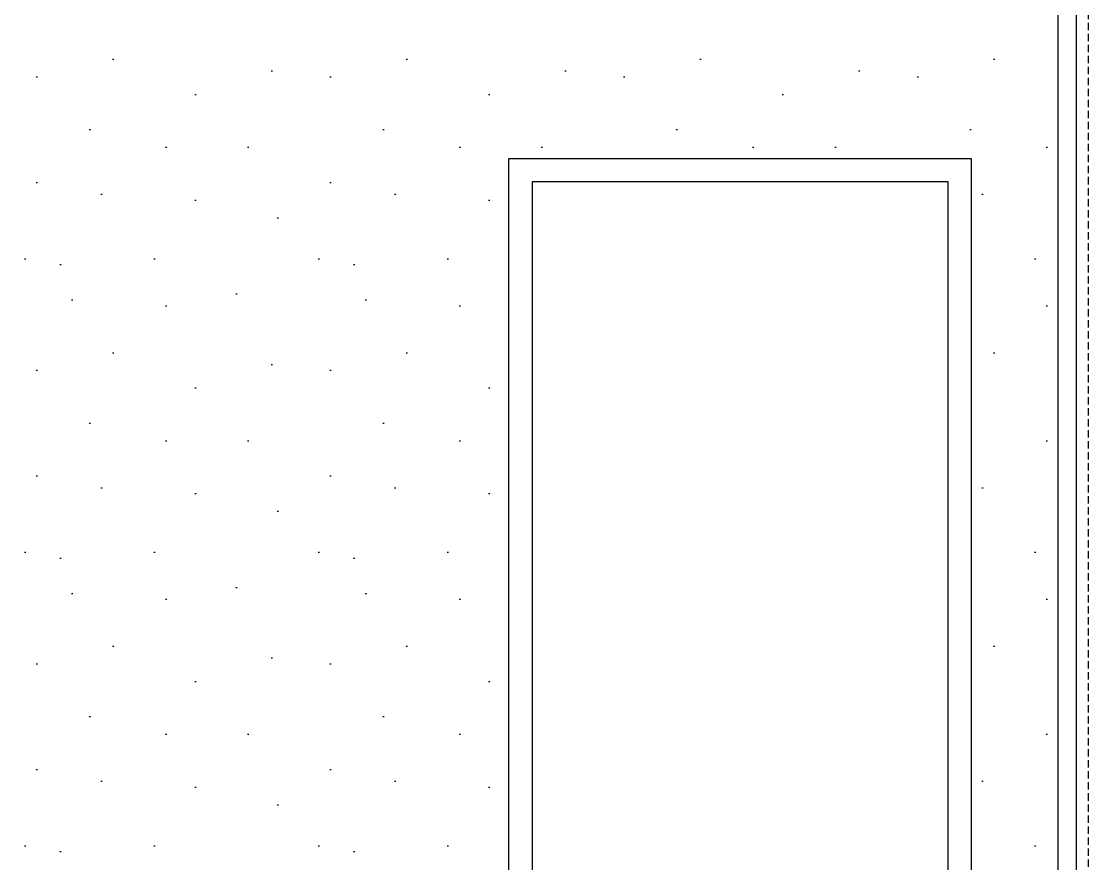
# Model space of a CAD drawing. Header units: millimetres. Extents: x -100 to 224448, y 0 to 22177.
# Drawn here: x 78185 to 80032, y 17770 to 19228 of the extents above; entities that cross this region are included whole.
import ezdxf

# ---------------------------------------------------------------- set-up
doc = ezdxf.new("R2010")
doc.units = ezdxf.units.MM
doc.linetypes.add('DASHED', pattern=[19.05, 12.7, -6.35])
doc.layers.get('0').update_dxf_attribs({"true_color": 0xdfdfdf})
for name, color, linetype in [('Background_0', 7, 'Continuous'), ('Background_DOOR_FRAME', 253, 'Continuous'), ('Elevation_Plaster_ Cement', 7, 'Continuous'), ('Viewport border', 7, 'Continuous')]:
    doc.layers.add(name, color=color, linetype=linetype)
doc.layers.add('Background_Plaster_ Cement', color=7, linetype='Continuous', lineweight=9)

# ---------------------------------------------------------------- blocks, each defined once
blk = doc.blocks.new("AA'__section__..%5CMainBuilding.dwg", base_point=(4426.8, -9050, 0))
at = {"layer": 'Elevation_Plaster_ Cement'}
h = blk.add_hatch(dxfattribs=at)
h.set_pattern_fill('DOTS2', color=256, scale=20, style=0)
h.paths.add_polyline_path([(10745.9, 9940), (10745.9, 8490), (10895.9, 8490), (10895.9, 10921.7), (6212.9, 10507.1), (6212.9, 7800), (7414.1, 7800), (7508.5, 8470), (7308.5, 8470), (7308.5, 8490), (7823.1, 8490), (8099.6, 8505.2, -0.035668), (8112, 8490), (8623.1, 8490), (8899.6, 8505.2, -0.035668), (8912, 8490), (9423.1, 8490), (9699.6, 8505.2, -0.035668), (9712, 8490), (9945.9, 8490), (9945.9, 9940)])
at = {"linetype": 'DASHED', "extrusion": (0, 1, 1.06547e-32)}
blk.add_line((10948.9, 7800), (10948.9, 11236.1), dxfattribs=at)
at = {"layer": 'Background_0', "extrusion": (0, 1, 1.06547e-32)}
for p, q in [((10895.9, 7800), (10895.9, 11231.5)), ((10927.9, 7800), (10927.9, 11234.3))]:
    blk.add_line(p, q, dxfattribs=at)
at = {"layer": 'Background_DOOR_FRAME', "extrusion": (0, 1, 1.06547e-32)}
for p, q in [((9945.9, 8490), (9945.9, 9940)), ((9945.9, 9940), (10745.9, 9940)), ((10745.9, 9940), (10745.9, 8490)), ((9985.9, 9900), (9985.9, 8490)), ((10705.9, 9900), (9985.9, 9900)), ((10705.9, 8490), (10705.9, 9900))]:
    blk.add_line(p, q, dxfattribs=at)
at = {"layer": 'Background_Plaster_ Cement', "extrusion": (0, 1, 1.06547e-32)}
for p, q in [((9945.9, 8490), (9945.9, 9940)), ((9945.9, 9940), (10745.9, 9940)), ((10745.9, 9940), (10745.9, 8490))]:
    blk.add_line(p, q, dxfattribs=at)

msp = doc.modelspace()

# ---------------------------------------------------------------- block references
at = {"layer": 'Viewport border'}
msp.add_blockref("AA'__section__..%5CMainBuilding.dwg", (73509.6, 0), dxfattribs=at)

doc.saveas('drawing.dxf')
